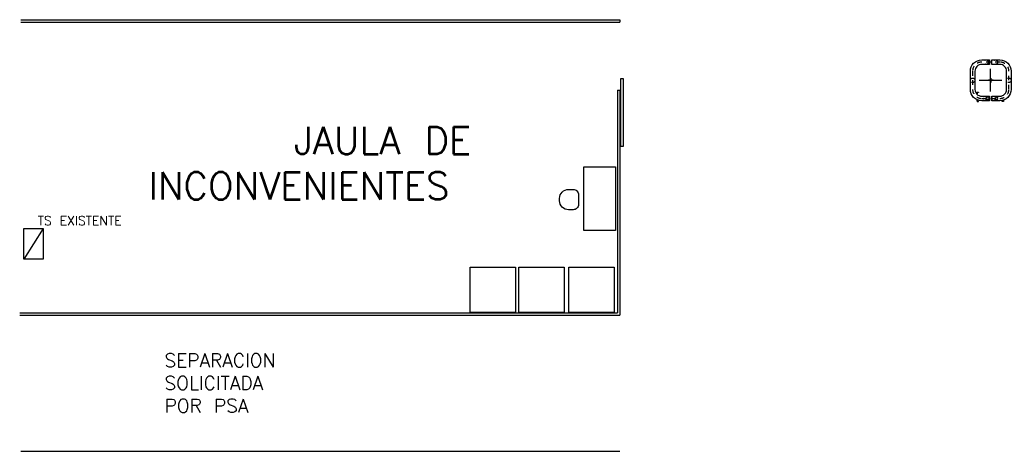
# Model space of a CAD drawing. Header units: millimetres. Extents: x 64 to 660, y 33 to 427.
# Drawn here: x 392.12 to 413.97, y 338.83 to 348.33 of the extents above; entities that cross this region are included whole.
import ezdxf

# ---------------------------------------------------------------- set-up
doc = ezdxf.new("R2010")
doc.units = ezdxf.units.MM
doc.linetypes.add('DASHDOT', pattern=[1, 0.5, -0.25, 0, -0.25])
doc.linetypes.add('HIDDEN', pattern=[0.375, 0.25, -0.125])
doc.layers.add('Equipamientos OCASA', color=10, linetype='Continuous')
doc.styles.get("Standard").update_dxf_attribs({"font": 'txt.shx'})

msp = doc.modelspace()

# ---------------------------------------------------------------- linework, layer by layer
at = {"color": 253}
for p, q in [((413.513, 346.751), (413.513, 347.251)), ((413.263, 347.001), (413.763, 347.001))]:
    msp.add_line(p, q, dxfattribs=at)
at = {"color": 253, "linetype": 'DASHDOT', "ltscale": 0.2}
for p, q in [((413.522, 346.951), (413.522, 347.051)), ((413.522, 347.051), (413.522, 346.951)), ((413.572, 347.001), (413.472, 347.001)), ((413.472, 347.001), (413.572, 347.001))]:
    msp.add_line(p, q, dxfattribs=at)
for points in [[(413.497, 347.351), (413.322, 347.351, 0.414214), (413.172, 347.201), (413.172, 346.801, 0.414214), (413.322, 346.651), (413.497, 346.651), (413.497, 346.551), (413.322, 346.551, -0.414214), (413.072, 346.801), (413.072, 347.201, -0.414214), (413.322, 347.451), (413.497, 347.451)], [(413.547, 346.651), (413.722, 346.651, 0.414214), (413.872, 346.801), (413.872, 347.201, 0.414214), (413.722, 347.351), (413.547, 347.351), (413.547, 347.451), (413.722, 347.451, -0.414214), (413.972, 347.201), (413.972, 346.801, -0.414214), (413.722, 346.551), (413.547, 346.551)]]:
    msp.add_lwpolyline(points, format="xyb", close=True)
for points in [[(413.522, 347.401), (413.322, 347.401, 0.414214), (413.122, 347.201), (413.122, 346.801, 0.414214), (413.322, 346.601), (413.522, 346.601)], [(413.522, 346.601), (413.722, 346.601, 0.414214), (413.922, 346.801), (413.922, 347.201, 0.414214), (413.722, 347.401), (413.522, 347.401)]]:
    msp.add_lwpolyline(points, format="xyb", dxfattribs=at)
at = {"color": 250, "ltscale": 0.15}
for points in [[(413.223, 346.736), (413.253, 346.736), (413.253, 346.733), (413.226, 346.733), (413.226, 346.706), (413.223, 346.706), (413.223, 346.736)], [(413.223, 346.536), (413.253, 346.536), (413.253, 346.539), (413.226, 346.539), (413.226, 346.566), (413.223, 346.566), (413.223, 346.536)], [(413.803, 346.536), (413.773, 346.536), (413.773, 346.539), (413.8, 346.539), (413.8, 346.566), (413.803, 346.566), (413.803, 346.536)]]:
    msp.add_lwpolyline(points, dxfattribs=at)
at = {"color": 251, "linetype": 'HIDDEN', "ltscale": 0.1}
for centre in [(413.422, 347.401), (413.622, 347.401), (413.122, 347.001), (413.922, 347.001), (413.385, 346.601), (413.422, 346.601), (413.585, 346.601), (413.622, 346.601)]:
    msp.add_circle(centre, 0.05, dxfattribs=at)
at = {"layer": 'Equipamientos OCASA', "color": 252}
for p, q in [((392.143, 348.332, 0), (405.343, 348.332, 0)), ((392.143, 348.282, 0), (405.343, 348.282, 0)), ((405.343, 348.332, 0), (405.343, 348.282, 0)), ((405.343, 348.332, 0), (405.343, 348.282, 0)), ((405.293, 346.785, 0), (405.343, 346.785, 0)), ((392.632, 343.738), (392.205, 343.064)), ((392.119, 341.88), (405.293, 341.88)), ((392.119, 341.83), (405.343, 341.83)), ((392.143, 338.832, 0), (405.293, 338.832, 0)), ((392.143, 338.832, 0), (405.293, 338.832, 0)), ((392.143, 338.832, 0), (405.343, 338.832, 0))]:
    msp.add_line(p, q, dxfattribs=at)
msp.add_lwpolyline([(392.205, 343.738), (392.632, 343.738), (392.632, 343.064), (392.205, 343.064)], close=True, dxfattribs=at)
at = {"layer": 'Equipamientos OCASA', "color": 252, "elevation": 0}
for points in [[(403.048, 342.888), (403.048, 341.888), (402.048, 341.888), (402.048, 342.888)], [(404.12, 342.888), (404.12, 341.888), (403.12, 341.888), (403.12, 342.888)], [(405.218, 342.888), (405.218, 341.888), (404.218, 341.888), (404.218, 342.888)]]:
    msp.add_lwpolyline(points, close=True, dxfattribs=at)

# ---------------------------------------------------------------- texts
at = {"layer": 'Equipamientos OCASA', "color": 252, "linetype": 'Continuous', "attachment_point": 1, "bg_fill": 2}
for s, insert, char_height, width in [('      JAULA DE\\PINCONVENIENTES', (394.955, 345.976, 0), 0.6, 10.05008), ('SEPARACION SOLICITADA POR PSA', (395.309, 340.981, 0), 0.3, 2.38101)]:
    msp.add_mtext(s, dxfattribs=dict(at, insert=insert, char_height=char_height, width=width))
at = {"layer": 'Equipamientos OCASA', "color": 252, "linetype": 'Continuous', "insert": (391.978, 344.01), "char_height": 0.2, "width": 2.64357, "attachment_point": 1}
msp.add_mtext('   TS EXISTENTE', dxfattribs=at)

# ---------------------------------------------------------------- next in the draw order: linework, layer by layer
at = {"layer": 'Equipamientos OCASA', "color": 252}
for p, q in [((405.293, 346.785, 0), (405.293, 341.88, 0)), ((405.343, 346.785, 0), (405.343, 341.83, 0)), ((405.343, 346.339, 0), (405.343, 341.83, 0))]:
    msp.add_line(p, q, dxfattribs=at)
at = {"layer": 'Equipamientos OCASA', "color": 252, "elevation": 0}
for points in [[(405.366, 347.042), (405.416, 347.042), (405.416, 345.542), (405.366, 345.542)], [(404.551, 345.094), (405.251, 345.094), (405.251, 343.694), (404.551, 343.694)]]:
    msp.add_lwpolyline(points, close=True, dxfattribs=at)
msp.add_lwpolyline([(404.215, 344.599), (404.315, 344.599, -0.414214), (404.434, 344.479), (404.434, 344.269, -0.414214), (404.315, 344.149), (404.215, 344.149, -0.414214), (404.016, 344.349), (404.016, 344.399, -0.414214)], format="xyb", close=True, dxfattribs=at)

doc.saveas('drawing.dxf')
